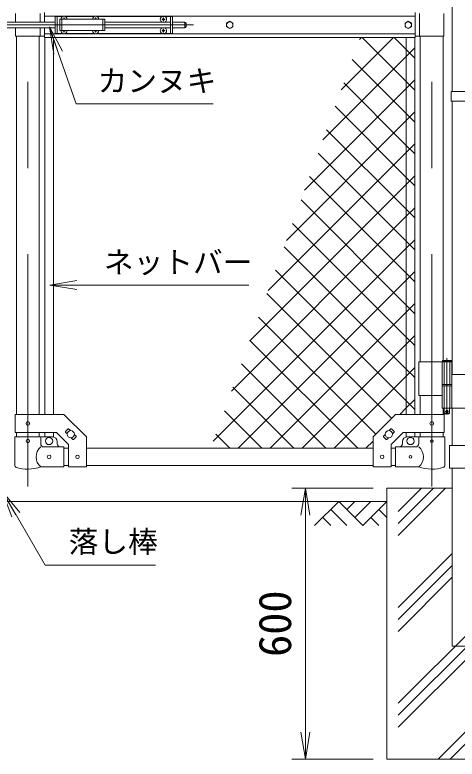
# Model space of a CAD drawing. Units: millimetres, scale not verified. Extents: x -6300 to 6300, y -4455 to 4455.
# Drawn here: x 2005 to 2984, y -1756 to -109 of the extents above; entities that cross this region are included whole.
import ezdxf
from ezdxf.enums import TextEntityAlignment as Align

# ---------------------------------------------------------------- set-up
doc = ezdxf.new("R2010")
doc.units = ezdxf.units.MM
doc.header["$LTSCALE"] = 30
doc.linetypes.add('DASHED', pattern=[7.5, 6, -1.5])
doc.linetypes.add('USER1', pattern=[50.8, 31.75, -6.35, 6.35, -6.35])
for name, color, linetype, lineweight in [('0-0_D-BMK', 2, 'USER1', 13), ('0-1_D-STR1', 1, 'Continuous', 18), ('0-2_D-STR3', 3, 'Continuous', 13), ('0-3_D-DCR-HCH', 7, 'Continuous', 9), ('0-4_D-BGD', 7, 'Continuous', 9), ('0-5_D-STR4', 7, 'Continuous', 9), ('0-6_D-STR-DIM', 7, 'Continuous', 9), ('0-7_0', 7, 'Continuous', 9), ('0-8_D-STR-TXT', 7, 'Continuous', 9), ('0-A_D-STR2', 7, 'Continuous', 9)]:
    doc.layers.add(name, color=color, linetype=linetype, lineweight=lineweight)
doc.styles.add('ＭＳ ゴシック', font='')
doc.styles.get('ＭＳ ゴシック').set_extended_font_data('MS Gothic')

# ---------------------------------------------------------------- blocks, each defined once
blk = doc.blocks.new('_Open')
at = {"layer": '0-7_0'}
blk.add_line((-30, 5), (0, 0), dxfattribs=at)
blk.add_lwpolyline([(-30, -5), (0, 0), (-30, 0)], dxfattribs=at)

msp = doc.modelspace()

# ---------------------------------------------------------------- linework, layer by layer
at = {"layer": '0-0_D-BMK'}
for p, q in [((2033.49, 885.57), (2033.49, -1152.82)), ((2927.69, 885.57), (2927.69, -1152.82)), ((1775.62, -131.16), (2400.07, -131.16)), ((2961.25, -868.74), (2961.25, -993.63)), ((2957.62, -986.66), (2964.87, -986.66))]:
    msp.add_line(p, q, dxfattribs=at)
at = {"layer": '0-1_D-STR1'}
for p, q in [((2972.84, 516.34), (2972.84, -278.66)), ((2008.09, -156.16), (2008.09, -993.11)), ((2058.89, -156.16), (2058.89, -993.11)), ((2902.29, -156.16), (2902.29, -876.66)), ((2953.09, -156.16), (2953.09, -873.66)), ((2972.84, -299.66), (2972.84, -904.66)), ((2902.29, -951.66), (2902.29, -993.11)), ((2953.09, -979.66), (2953.09, -993.11)), ((2972.84, -979.66), (2972.84, -1062.06)), ((2008.09, -1033.11), (2008.09, -1043.16)), ((2058.89, -1033.11), (2058.89, -1043.16)), ((2902.29, -1033.11), (2902.29, -1043.16)), ((2953.09, -1033.11), (2953.09, -1043.16)), ((2123.49, -1068.16), (2113.49, -1068.16)), ((2797.69, -1068.16), (2163.49, -1068.16)), ((2847.69, -1068.16), (2837.69, -1068.16)), ((2123.49, -1106.16), (2113.49, -1106.16)), ((2797.69, -1106.16), (2163.49, -1106.16)), ((2847.69, -1106.16), (2837.69, -1106.16)), ((2972.84, -1112.06), (2972.84, -1506.16)), ((2972.84, -1506.16), (3033.34, -1506.16))]:
    msp.add_line(p, q, dxfattribs=at)
at = {"layer": '0-2_D-STR3'}
for p, q in [((2006.49, -106.16), (2006.49, -124.66)), ((2060.49, -106.16), (2060.49, -124.66)), ((2070.59, -124.66), (2070.59, -103.66)), ((2070.59, -111.66), (2890.59, -111.66)), ((2093.74, -112.16), (2093.74, -150.16)), ((2093.74, -112.16), (2111.14, -112.16)), ((2098.24, -112.16), (2098.24, -150.16)), ((2116.34, -112.16), (2181.14, -112.16)), ((2186.34, -112.16), (2353.74, -112.16)), ((2349.24, -112.16), (2349.24, -150.16)), ((2353.74, -112.16), (2353.74, -150.16)), ((2890.59, -158.66), (2890.59, -103.66)), ((2900.69, -106.16), (2900.69, -156.16)), ((2954.69, -106.16), (2954.69, -156.16)), ((1912.94, -124.66), (2093.74, -124.66)), ((2104.24, -118.66), (2104.24, -143.66)), ((2104.24, -118.66), (2204.24, -118.66)), ((2111.89, -118.24), (2110.59, -118.27)), ((2110.59, -118.27), (2110.59, -118.66)), ((2113.34, -115.51), (2113.32, -116.81)), ((2113.34, -115.51), (2114.13, -115.51)), ((2114.13, -115.51), (2114.16, -116.81)), ((2181.89, -118.24), (2180.59, -118.27)), ((2180.59, -118.27), (2180.59, -118.66)), ((2183.34, -115.51), (2183.32, -116.81)), ((2183.34, -115.51), (2184.13, -115.51)), ((2184.13, -115.51), (2184.16, -116.81)), ((2185.59, -118.24), (2186.89, -118.27)), ((2186.89, -118.27), (2186.89, -118.66)), ((2204.24, -118.66), (2204.24, -143.66)), ((2204.24, -124.66), (2349.24, -124.66)), ((2331.89, -118.24), (2330.59, -118.27)), ((2330.59, -118.27), (2330.59, -118.66)), ((2333.34, -115.51), (2333.32, -116.81)), ((2333.34, -121.81), (2333.32, -120.51)), ((2334.13, -115.51), (2333.34, -115.51)), ((2334.13, -121.81), (2333.34, -121.81)), ((2334.13, -115.51), (2334.16, -116.81)), ((2334.13, -121.81), (2334.16, -120.51)), ((2335.59, -119.08), (2336.89, -119.06)), ((2336.89, -119.06), (2336.89, -118.66)), ((2353.74, -124.66), (2380.74, -124.66)), ((2380.74, -124.66), (2380.74, -137.66)), ((2383.74, -127.66), (2383.74, -134.66)), ((1912.94, -137.66), (2093.74, -137.66)), ((2006.49, -137.66), (2006.49, -156.16)), ((2060.49, -137.66), (2060.49, -156.16)), ((2070.59, -158.66), (2070.59, -137.66)), ((2104.24, -143.66), (2204.24, -143.66)), ((2110.59, -144.06), (2110.59, -143.66)), ((2111.89, -144.08), (2110.59, -144.06)), ((2113.34, -146.81), (2113.32, -145.51)), ((2113.34, -146.81), (2114.13, -146.81)), ((2114.13, -146.81), (2114.16, -145.51)), ((2115.59, -144.08), (2116.89, -144.06)), ((2116.89, -144.06), (2116.89, -143.66)), ((2180.59, -144.06), (2180.59, -143.66)), ((2181.89, -144.08), (2180.59, -144.06)), ((2183.34, -146.81), (2183.32, -145.51)), ((2183.34, -146.81), (2184.13, -146.81)), ((2184.13, -146.81), (2184.16, -145.51)), ((2185.59, -144.08), (2186.89, -144.06)), ((2186.89, -144.06), (2186.89, -143.66)), ((2204.24, -137.66), (2349.24, -137.66)), ((2331.89, -143.24), (2330.59, -143.27)), ((2330.59, -143.27), (2330.59, -143.66)), ((2333.34, -140.51), (2333.32, -141.81)), ((2333.34, -146.81), (2333.32, -145.51)), ((2334.13, -140.51), (2333.34, -140.51)), ((2334.13, -146.81), (2333.34, -146.81)), ((2334.13, -140.51), (2334.16, -141.81)), ((2334.13, -146.81), (2334.16, -145.51)), ((2335.59, -143.24), (2336.89, -143.27)), ((2335.59, -144.08), (2336.89, -144.06)), ((2336.89, -143.27), (2336.89, -143.66)), ((2336.89, -144.06), (2336.89, -143.66)), ((2353.74, -137.66), (2380.74, -137.66)), ((2006.49, -156.16), (2070.59, -156.16)), ((2070.59, -150.66), (2890.59, -150.66)), ((2070.59, -158.66), (2890.59, -158.66)), ((2070.99, -158.66), (2070.99, -993.11)), ((2089.99, -158.66), (2089.99, -993.11)), ((2093.74, -150.16), (2111.14, -150.16)), ((2116.34, -150.16), (2181.14, -150.16)), ((2186.34, -150.16), (2353.74, -150.16)), ((2871.19, -158.66), (2871.19, -993.11)), ((2890.19, -158.66), (2890.19, -993.11)), ((2954.69, -156.16), (2890.59, -156.16)), ((2970.29, -278.66), (2970.29, -299.66)), ((2970.29, -278.66), (3085.09, -278.66)), ((2970.29, -299.66), (3085.09, -299.66)), ((2899.14, -876.66), (2899.14, -951.66)), ((2899.14, -876.66), (2972.05, -876.66)), ((2950.45, -876.66), (2950.45, -926.66)), ((2971.25, -874.66), (2951.25, -874.66)), ((2952.25, -873.66), (2970.25, -873.66)), ((2971.25, -874.66), (2970.25, -873.66)), ((2971.25, -874.66), (2971.25, -876.66)), ((2972.05, -876.66), (2972.05, -926.66)), ((2972.05, -904.66), (3036.39, -904.66)), ((2950.45, -926.66), (2972.05, -926.66)), ((2950.45, -929.66), (2972.05, -929.66)), ((2950.45, -929.66), (2950.45, -979.66)), ((2950.75, -926.66), (2950.75, -929.66)), ((2950.75, -929.66), (2971.75, -929.66)), ((2971.75, -926.66), (2971.75, -929.66)), ((2972.05, -929.66), (2972.05, -979.66)), ((2899.14, -951.66), (2950.34, -951.66)), ((2950.45, -979.66), (3036.39, -979.66)), ((2955.25, -979.66), (2955.25, -990.66)), ((2005.79, -1033.11), (2005.79, -993.11)), ((2956.25, -991.66), (2955.25, -990.66)), ((2955.39, -1033.11), (2955.39, -993.11)), ((2956.25, -991.66), (2966.25, -991.66)), ((2966.25, -991.66), (2967.25, -990.66)), ((2005.79, -1033.11), (2096.92, -1033.11)), ((2070.99, -1033.11), (2070.99, -1043.16)), ((2089.99, -1033.11), (2089.99, -1043.16)), ((2096.92, -1033.11), (2123.49, -1059.68)), ((2116.82, -1031.1), (2122.48, -1025.44)), ((2116.82, -1032.52), (2120.54, -1036.23)), ((2123.89, -1025.44), (2127.61, -1029.16)), ((2837.29, -1025.44), (2833.57, -1029.16)), ((2864.26, -1033.11), (2837.69, -1059.68)), ((2844.36, -1031.1), (2838.7, -1025.44)), ((2844.36, -1032.52), (2840.64, -1036.23)), ((2955.39, -1033.11), (2864.26, -1033.11)), ((2871.19, -1033.11), (2871.19, -1043.16)), ((2890.19, -1033.11), (2890.19, -1043.16)), ((2004.94, -1043.16), (2062.04, -1043.16)), ((2004.94, -1043.16), (2004.94, -1106.85)), ((2062.04, -1043.16), (2062.04, -1058.16)), ((2062.04, -1043.16), (2088.49, -1043.16)), ((2098.49, -1058.16), (2098.49, -1053.16)), ((2129.37, -1045.06), (2133.09, -1048.78)), ((2134.5, -1048.78), (2140.16, -1043.12)), ((2136.44, -1037.99), (2140.16, -1041.71)), ((2163.49, -1109.36), (2163.49, -1043.11)), ((2797.69, -1109.36), (2797.69, -1043.11)), ((2824.74, -1037.99), (2821.02, -1041.71)), ((2826.68, -1048.78), (2821.02, -1043.12)), ((2831.81, -1045.06), (2828.09, -1048.78)), ((2862.69, -1058.16), (2862.69, -1053.16)), ((2899.14, -1043.16), (2872.69, -1043.16)), ((2956.24, -1043.16), (2899.14, -1043.16)), ((2899.14, -1043.16), (2899.14, -1058.16)), ((2956.24, -1043.16), (2956.24, -1106.85)), ((2113.49, -1065.16), (2069.04, -1065.16)), ((2113.49, -1109.16), (2113.49, -1065.16)), ((2123.49, -1109.36), (2123.49, -1059.68)), ((2837.69, -1109.36), (2837.69, -1059.68)), ((2847.69, -1065.16), (2892.14, -1065.16)), ((2847.69, -1109.16), (2847.69, -1065.16)), ((2966.99, -1062.06), (3036.89, -1062.06)), ((2966.99, -1062.06), (2966.99, -1112.06)), ((2113.49, -1109.16), (2062.04, -1109.16)), ((2123.49, -1109.36), (2163.49, -1109.36)), ((2837.69, -1109.36), (2797.69, -1109.36)), ((2847.69, -1109.16), (2899.14, -1109.16)), ((2966.99, -1112.06), (3036.89, -1112.06))]:
    msp.add_line(p, q, dxfattribs=at)
at = {"layer": '0-2_D-STR3', "linetype": 'DASHED'}
for p, q in [((2108.74, -118.66), (2108.74, -143.66)), ((2199.74, -118.66), (2199.74, -143.66)), ((2954.95, -876.66), (2954.95, -926.66)), ((2967.55, -876.66), (2967.55, -926.66)), ((2954.95, -929.66), (2954.95, -979.66)), ((2967.55, -929.66), (2967.55, -979.66))]:
    msp.add_line(p, q, dxfattribs=at)
at = {"layer": '0-2_D-STR3'}
for points in [[(2115.59, -118.24), (2116.89, -118.27), (2116.89, -118.66)], [(2331.89, -119.08), (2330.59, -119.06), (2330.59, -118.66)], [(2335.59, -118.24), (2336.89, -118.27), (2336.89, -118.66)], [(2331.89, -144.08), (2330.59, -144.06), (2330.59, -143.66)], [(2952.25, -873.66), (2951.25, -874.66), (2951.25, -876.66)], [(2967.25, -979.66), (2967.25, -990.66), (2955.25, -990.66)], [(2005.79, -993.11), (2113.49, -993.11), (2163.49, -1043.11)], [(2955.39, -993.11), (2847.69, -993.11), (2797.69, -1043.11)]]:
    msp.add_lwpolyline(points, dxfattribs=at)
for points in [[(2480.59, -123.06), (2473.57, -127.11), (2473.57, -135.21), (2480.59, -139.26), (2487.6, -135.21), (2487.6, -127.11)], [(2875.59, -123.06), (2868.57, -127.11), (2868.57, -135.21), (2875.59, -139.26), (2882.6, -135.21), (2882.6, -127.11)]]:
    msp.add_lwpolyline(points, close=True, dxfattribs=at)
for centre, radius in [((2480.59, -131.16), 7.03), ((2875.59, -131.16), 7.03), ((2961.25, -986.66), 2.5), ((2033.49, -1013.11), 4), ((2927.69, -1013.11), 4), ((2128.49, -1037.11), 8), ((2832.69, -1037.11), 8), ((2033.49, -1052.16), 4), ((2080.49, -1052.16), 8), ((2880.69, -1052.16), 8), ((2927.69, -1052.16), 3), ((2080.49, -1087.16), 4), ((2143.49, -1087.11), 4), ((2817.69, -1087.11), 4), ((2880.69, -1087.16), 3)]:
    msp.add_circle(centre, radius, dxfattribs=at)
for centre, radius, start, end in [((2113.74, -118.66), 7, 0, 180), ((2183.74, -118.66), 7, 0, 180), ((2333.74, -118.66), 7, 0, 180), ((2111.83, -116.76), 1.49, 270, 0), ((2115.64, -116.76), 1.49, 180, 270), ((2181.83, -116.76), 1.49, 270, 0), ((2185.64, -116.76), 1.49, 180, 270), ((2333.74, -118.66), 7, 180, 238.99728), ((2331.83, -116.76), 1.49, 270, 0), ((2331.83, -120.57), 1.49, 0, 90), ((2335.64, -116.76), 1.49, 180, 270), ((2335.64, -120.57), 1.49, 90, 180), ((2333.74, -118.66), 7, 301.00272, 0), ((2380.74, -127.66), 3, 0, 90), ((2113.74, -143.66), 7, 180, 0), ((2111.83, -145.57), 1.49, 0, 90), ((2115.64, -145.57), 1.49, 90, 180), ((2183.74, -143.66), 7, 180, 0), ((2181.83, -145.57), 1.49, 0, 90), ((2185.64, -145.57), 1.49, 90, 180), ((2333.74, -143.66), 7, 121.00272, 180), ((2333.74, -143.66), 7, 180, 0), ((2331.83, -141.76), 1.49, 270, 0), ((2331.83, -145.57), 1.49, 0, 90), ((2335.64, -141.76), 1.49, 180, 270), ((2335.64, -145.57), 1.49, 90, 180), ((2333.74, -143.66), 7, 0, 58.99728), ((2380.74, -134.66), 3, 270, 0), ((2117.53, -1031.81), 1, 135, 225), ((2123.19, -1026.15), 1, 45, 135), ((2837.99, -1026.15), 1, 45, 135), ((2843.65, -1031.81), 1, 315, 45), ((2088.49, -1053.16), 10, 0, 90), ((2133.79, -1048.07), 1, 225, 315), ((2139.45, -1042.41), 1, 315, 45), ((2821.73, -1042.41), 1, 135, 225), ((2827.39, -1048.07), 1, 225, 315), ((2872.69, -1053.16), 10, 90, 180), ((2080.24, -1087.16), 28.55, 129.59418, 230.40582), ((2069.04, -1058.16), 7, 180, 270), ((2105.49, -1058.16), 7, 180, 270), ((2855.69, -1058.16), 7, 270, 0), ((2892.14, -1058.16), 7, 270, 0), ((2880.94, -1087.16), 28.55, 309.59418, 50.40582), ((2008.24, -1106.85), 3.3, 180, 250.77949), ((2033.49, -1034.43), 80, 250.77949, 290.9084), ((2927.69, -1034.43), 80, 249.0916, 289.22051), ((2952.94, -1106.85), 3.3, 289.22051, 0)]:
    msp.add_arc(centre, radius, start, end, dxfattribs=at)
at = {"layer": '0-3_D-DCR-HCH'}
for p, q in [((2853.09, -1261.42), (2958.34, -1156.16)), ((2853.09, -1234.9), (2931.83, -1156.16)), ((2853.09, -1208.38), (2905.31, -1156.16)), ((2721.67, -1186.16), (2668.45, -1239.37)), ((2721.67, -1186.16), (2774.88, -1239.37)), ((2739.4, -1203.9), (2757.14, -1186.16)), ((2757.14, -1221.64), (2792.61, -1186.16)), ((2774.88, -1239.37), (2828.09, -1186.16)), ((2703.93, -1203.9), (2739.57, -1239.37)), ((2810.35, -1203.9), (2828.09, -1221.56)), ((2686.19, -1221.64), (2704.01, -1239.37)), ((2792.61, -1221.64), (2810.43, -1239.37)), ((2853.09, -1420.52), (2972.84, -1300.77)), ((2853.09, -1447.03), (2972.84, -1327.28)), ((2853.09, -1473.55), (2972.84, -1353.8)), ((2853.09, -1659.16), (3153.09, -1359.16)), ((2853.09, -1685.68), (3153.09, -1385.68)), ((2853.09, -1632.65), (3029.58, -1456.16)), ((2941.71, -1756.16), (3153.09, -1544.78)), ((2968.22, -1756.16), (3153.09, -1571.3))]:
    msp.add_line(p, q, dxfattribs=at)
at = {"layer": '0-4_D-BGD'}
msp.add_line((1178.09, -1186.16), (2828.09, -1186.16), dxfattribs=at)
at = {"layer": '0-5_D-STR4'}
for p, q in [((2828.09, -1156.16), (2828.09, -1756.16)), ((2972.84, -1156.16), (2828.09, -1156.16)), ((2828.09, -1756.16), (3178.09, -1756.16))]:
    msp.add_line(p, q, dxfattribs=at)
at = {"layer": '0-6_D-STR-DIM'}
for p, q in [((2798.09, -1156.16), (2618.09, -1156.16)), ((2648.09, -1216.16), (2648.09, -1696.16)), ((2798.09, -1756.16), (2618.09, -1756.16))]:
    msp.add_line(p, q, dxfattribs=at)
at = {"layer": '0-8_D-STR-TXT'}
msp.add_line((2522.59, -706.84), (2083.99, -706.84), dxfattribs=at)
for points in [[(2444.11, -305.61), (2140.14, -305.61), (2081.78, -137.58)], [(2315.87, -1327.15), (2071.54, -1327.15), (1977.87, -1164.91)]]:
    msp.add_lwpolyline(points, dxfattribs=at)
at = {"layer": '0-A_D-STR2'}
for p, q in [((2727.23, -274.45), (2843.01, -158.66)), ((2767.69, -163.27), (2772.3, -158.66)), ((2871.19, -256.35), (2773.5, -158.66)), ((2871.19, -185.64), (2844.21, -158.66)), ((2871.19, -201.2), (2890.19, -182.2)), ((2890.19, -204.64), (2871.19, -185.64)), ((2686.76, -385.62), (2871.19, -201.2)), ((2871.19, -327.06), (2751.6, -207.47)), ((2871.19, -397.77), (2732.73, -259.31)), ((2871.19, -271.91), (2890.19, -252.91)), ((2890.19, -275.35), (2871.19, -256.35)), ((2646.3, -496.8), (2871.19, -271.91)), ((2871.19, -468.48), (2713.86, -311.16)), ((2871.19, -342.62), (2890.19, -323.62)), ((2890.19, -346.06), (2871.19, -327.06)), ((2605.83, -607.97), (2871.19, -342.62)), ((2871.19, -539.19), (2695, -363)), ((2871.19, -413.33), (2890.19, -394.33)), ((2890.19, -416.77), (2871.19, -397.77)), ((2565.37, -719.15), (2871.19, -413.33)), ((2871.19, -609.9), (2676.13, -414.84)), ((2871.19, -680.61), (2657.26, -466.68)), ((2871.19, -484.04), (2890.19, -465.04)), ((2890.19, -487.48), (2871.19, -468.48)), ((2524.9, -830.32), (2871.19, -484.04)), ((2871.19, -751.32), (2638.39, -518.52)), ((2871.19, -554.75), (2890.19, -535.75)), ((2890.19, -558.19), (2871.19, -539.19)), ((2484.44, -941.5), (2871.19, -554.75)), ((2871.19, -822.03), (2619.52, -570.36)), ((2871.19, -625.46), (2890.19, -606.46)), ((2443.97, -1052.67), (2871.19, -625.46)), ((2871.19, -892.74), (2600.65, -622.21)), ((2890.19, -628.9), (2871.19, -609.9)), ((2871.19, -963.45), (2581.78, -674.05)), ((2871.19, -696.17), (2890.19, -677.17)), ((2890.19, -699.61), (2871.19, -680.61)), ((2499.2, -1068.16), (2871.19, -696.17)), ((2838.91, -1001.89), (2562.91, -725.89)), ((2871.19, -766.88), (2890.19, -747.88)), ((2890.19, -770.32), (2871.19, -751.32)), ((2569.91, -1068.16), (2871.19, -766.88)), ((2803.56, -1037.24), (2544.05, -777.73)), ((2871.19, -837.59), (2890.19, -818.59)), ((2890.19, -841.03), (2871.19, -822.03)), ((2763.76, -1068.16), (2525.18, -829.57)), ((2640.62, -1068.16), (2871.19, -837.59)), ((2693.05, -1068.16), (2506.31, -881.42)), ((2871.19, -908.3), (2890.19, -889.3)), ((2890.19, -911.74), (2871.19, -892.74)), ((2711.33, -1068.16), (2871.19, -908.3)), ((2622.34, -1068.16), (2487.44, -933.26)), ((2890.19, -982.45), (2871.19, -963.45)), ((2551.63, -1068.16), (2468.57, -985.1)), ((2480.92, -1068.16), (2449.7, -1036.94)), ((2782.04, -1068.16), (2797.69, -1052.51))]:
    msp.add_line(p, q, dxfattribs=at)
msp.add_lwpolyline([(2857.09, -993.11), (2871.19, -979.01), (2890.19, -960.01)], dxfattribs=at)

# ---------------------------------------------------------------- block references
at = {"layer": '0-6_D-STR-DIM', "xscale": 2, "yscale": 2}
for p, rotation in [((2648.09, -1156.16), 90), ((2648.09, -1756.16), 270)]:
    msp.add_blockref('_Open', p, dxfattribs=dict(at, rotation=rotation))
at = {"layer": '0-8_D-STR-TXT', "xscale": 2, "yscale": 2}
for p, rotation in [((2081.13, -135.69), 109.15293), ((2081.99, -706.84), 180), ((1976.87, -1163.18), 120)]:
    msp.add_blockref('_Open', p, dxfattribs=dict(at, rotation=rotation))

# ---------------------------------------------------------------- texts
at = {"layer": '0-6_D-STR-DIM', "style": 'ＭＳ ゴシック'}
msp.add_text('600', height=72.14, rotation=90, dxfattribs=at).set_placement((2637.97, -1530.04), align=Align.BOTTOM_LEFT)
at = {"layer": '0-8_D-STR-TXT', "style": 'ＭＳ ゴシック'}
for s, p in [('カンヌキ', (2188.02, -293.53)), ('ネットバー', (2202.03, -694.89)), ('落し棒', (2123.99, -1313.42))]:
    msp.add_text(s, height=48.17, dxfattribs=at).set_placement(p, align=Align.BOTTOM_LEFT)

doc.saveas('drawing.dxf')
